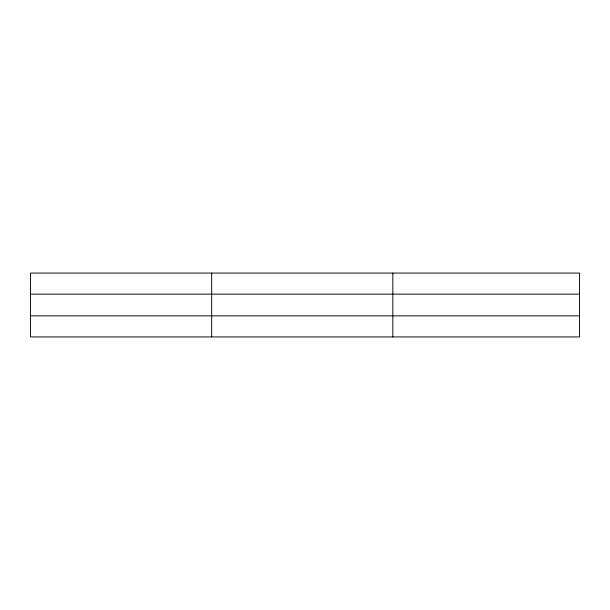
<?xml version="1.0" encoding="UTF-8"?>
<svg xmlns="http://www.w3.org/2000/svg" width="610" height="610" viewBox="0 0 610 610"><rect width="100%" height="100%" fill="white"/><g stroke="black" fill="none" stroke-linecap="round" stroke-linejoin="round"><path stroke-width="0.91" d="M211.67 336.926L211.67 273.074M392.84 336.926L392.84 273.074M579.5 315.858L579.5 336.926L30.5 336.926L30.5 273.074L579.5 273.074L579.5 315.858L30.5 315.858M30.5 294.142L579.5 294.142"/></g></svg>
